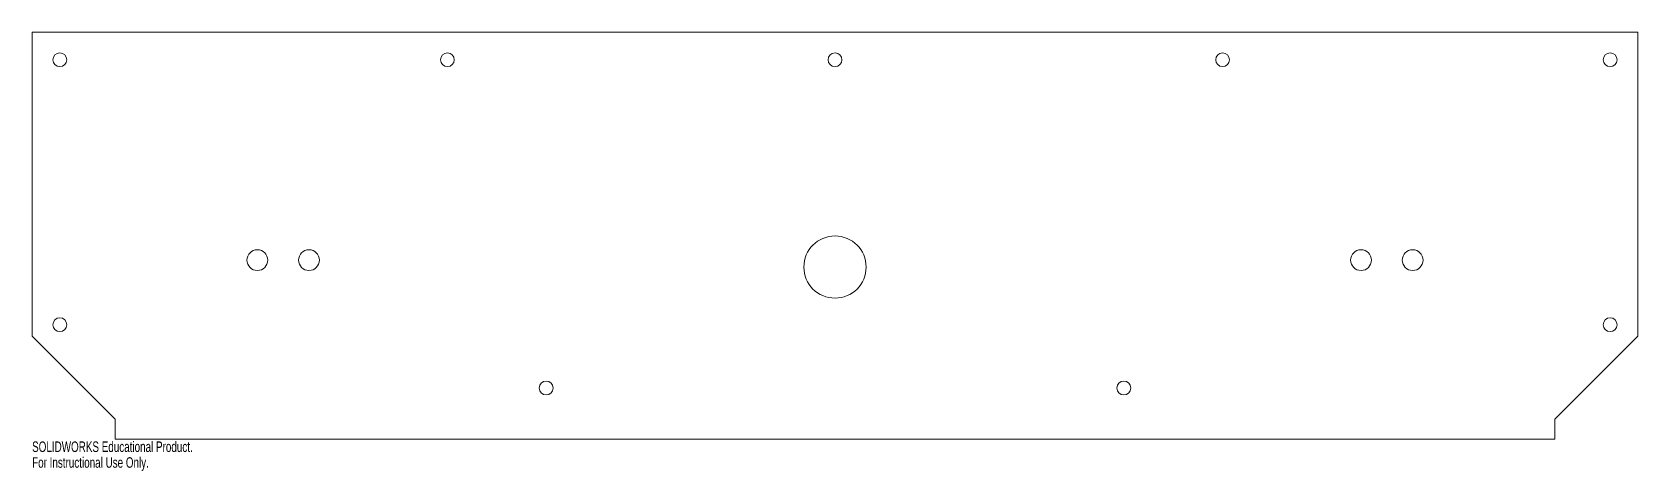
# Model space of a CAD drawing. Header units: inches. Extents: x -14.5 to 14.5, y -0.9 to 7.
import ezdxf

# ---------------------------------------------------------------- set-up
doc = ezdxf.new("R2010")
doc.units = ezdxf.units.IN
doc.header["$MEASUREMENT"] = 0
doc.styles.add('SLDTEXTSTYLE0', font='TXT', dxfattribs={"width": 0.7})

msp = doc.modelspace()

# ---------------------------------------------------------------- linework, layer by layer
at = {"color": 7, "linetype": 'Continuous', "lineweight": 15}
for p, q in [((-14.5, 7), (-14.5, 1.5)), ((14.5, 7), (-14.5, 7)), ((14.5, 1.5), (14.5, 7)), ((-14.5, 1.5), (-13, 0)), ((13, 0), (14.5, 1.5)), ((-13, 0), (-13, -0.365)), ((13, -0.365), (13, 0)), ((-13, -0.365), (13, -0.365))]:
    msp.add_line(p, q, dxfattribs=at)
for centre, radius in [((-14, 6.5), 0.125), ((-7, 6.5), 0.125), ((0, 6.5), 0.125), ((7, 6.5), 0.125), ((14, 6.5), 0.125), ((0, 2.75), 0.562), ((-10.432, 2.875), 0.188), ((-9.5, 2.875), 0.188), ((9.5, 2.875), 0.188), ((10.432, 2.875), 0.188), ((-14, 1.707), 0.125), ((14, 1.707), 0.125), ((-5.216, 0.562), 0.125), ((5.216, 0.562), 0.125)]:
    msp.add_circle(centre, radius, dxfattribs=at)

# ---------------------------------------------------------------- texts
at = {"color": 7, "linetype": 'Continuous', "char_height": 0.1903, "attachment_point": 1, "style": 'SLDTEXTSTYLE0'}
for s, insert in [('SOLIDWORKS Educational Product.', (-14.5, -0.405)), ('For Instructional Use Only.', (-14.5, -0.69))]:
    msp.add_mtext(s, dxfattribs=dict(at, insert=insert))

doc.saveas('drawing.dxf')
